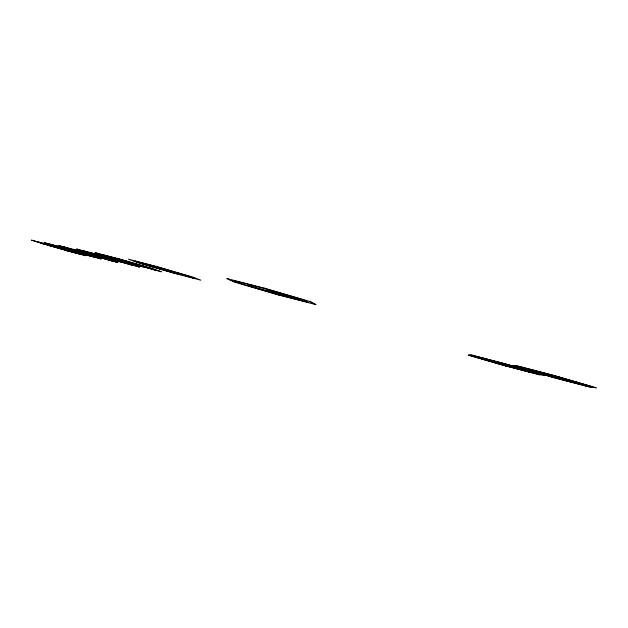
<?xml version="1.0" encoding="UTF-8"?>
<svg xmlns="http://www.w3.org/2000/svg" width="628" height="628" viewBox="0 0 628 628"><rect width="100%" height="100%" fill="white"/><g stroke="black" fill="none" stroke-linecap="round" stroke-linejoin="round"><path stroke-width="0.94" d="M471.188 355.841L473.669 355.691M505.54 364.201L502.683 364.13L477.013 357.387M514.128 366.046L518.343 366.202M514.693 366.87L513.618 366.823L533.824 372.702L493.726 362.026L531.539 372.522L505.65 365.716L475.066 356.869L477.359 356.759L505.548 364.154L537.128 373.346L533.313 373.04L505.642 365.755M536.861 374.076L541.281 374.453M538.636 374.586L544.413 375.277L505.571 363.965L470.898 354.883L468.284 355.071L505.619 365.92L469.249 355.33L471.824 355.15L505.564 364.044M585.72 385.859L591.78 386.605L555.356 375.968L521.271 367.058L517.307 366.885L552.412 377.114M595.226 387.515L588.515 386.675L552.279 377.161L512.864 365.708L517.174 365.865L555.568 375.897M264.765 288.307L226.684 278.51L235.304 282.333L278.879 295.058M281.462 294.563L266.633 290.74L299.642 299.878L276.399 293.888L248.311 285.677L282.011 294.673L280.583 293.975L298.983 299.36L267.316 289.524L271.9 291.722M278.722 294.987L316.104 304.666L310.499 301.668L264.592 288.221M118.205 259.152L128.151 261.86L125.011 261.036M124.477 260.793L151.434 268.596L121.11 259.623L101.163 254.395L108.942 257.158M118.763 259.395L121.879 260.212L111.996 257.527L120.348 260.267L119.187 259.851M100.943 255.549L82.409 250.674L90.126 253.359M135.695 264.883L143.372 266.9L116.745 259.223M526.633 369.35L551.188 375.787L554.917 376.117L580.343 383.802L542.906 373.864L577.54 383.473L552.813 376.988L523.422 368.503L526.853 368.683L555.066 376.062L585.233 384.87L580.351 384.297L552.679 377.028M552.224 377.177L589.629 386.997L596.6 387.884L555.513 375.921M126.982 263.532L96.798 254.827L133.976 265.55L100.354 255.847L101.979 256.42M115.528 260.683L119.501 261.727L89.655 252.762L130.538 264.317L127.123 263.101M89.027 254.034L93.792 255.29L73.562 249.787L99.2 257.48L95.503 256.507M64.15 247.919L44.274 242.651L53.953 245.862M65.587 248.405L49.463 244.143L95.998 257.519L89.176 255.188M69.261 249.646L73.727 250.823M505.626 365.849L539.523 374.845M50.138 245.093L31.4 240.116L43.74 243.986M36.361 241.544L51.551 245.572M78.367 252.731L90.942 256.067L54.636 245.626L60.445 247.581M81.24 253.704L101.037 258.971L92.355 256.028M57.242 247.707L64.574 249.654M62.258 249.151L75.674 252.841L47.006 244.857L74.159 252.307M65.697 250.289L80.855 254.324L53.145 246.097L58.624 247.927M67.008 250.729L85.675 255.706L77.087 252.841M63.946 247.848L92.811 256.153M53.521 245.752L81.428 253.767M49.942 245.03L77.519 252.951M40.482 243.122L67.188 250.792M505.571 363.997L543.369 375.002M71.482 249.591L63.86 247L109.17 259.835M227.713 278.816L236.112 282.537M309.604 301.44L315.123 304.384M265.974 288.88L234.943 280.928L241.788 283.997L277.67 294.485L308.246 302.374L303.418 299.854L265.974 288.88M155.972 266.366L128.387 259.183L138.019 262.755L173.461 273.015L200.787 280.166L192.961 277.089L155.972 266.366M157.628 266.994L135.036 261.115L142.799 264.003L171.97 272.45L180.636 274.711L152.745 266.743L146.881 264.545L190.433 276.767L157.628 266.994M171.004 271.288L162.511 269.074L194.39 278.314L171.004 271.288M119.43 259.011L95.079 252.637L104.695 256.051L161.412 271.798L153.256 268.792L119.43 259.011M133.811 263.627L126.307 261.656L155.54 270.103L133.811 263.627M99.263 254.952L76.647 249.01L86.177 252.323L139.549 267.151L131.307 264.2L99.263 254.952M79.371 250.949L58.42 245.43L67.816 248.625L117.883 262.551L79.371 250.949M84.293 252.786L80.305 251.734L112.608 261.028L84.293 252.786"/></g></svg>
